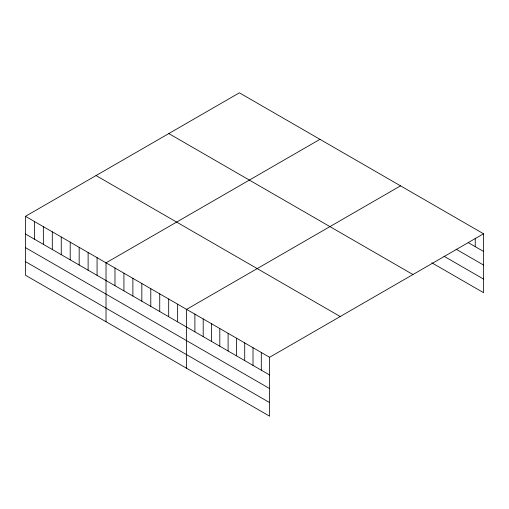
<?xml version="1.0" encoding="UTF-8"?>
<svg xmlns="http://www.w3.org/2000/svg" width="509" height="509" viewBox="0 0 509 509"><rect width="100%" height="100%" fill="white"/><g stroke="black" fill="none" stroke-linecap="round" stroke-linejoin="round"><path stroke-width="0.76" d="M25.45 216.325L269.611 357.293L269.611 416.19L25.45 275.229L25.45 216.325L239.389 92.81L483.55 233.771L483.55 292.675L431.823 262.809M319.964 139.326L106.025 262.841L106.025 321.745M400.532 185.849L186.599 309.364L186.599 368.261M269.611 357.293L483.55 233.771M468.223 242.602L483.55 251.446M456.089 249.2L483.55 265.055M443.956 256.212L483.55 279.072M168.791 133.568L412.952 274.536M96.048 175.567L340.209 316.528M25.45 234L269.611 374.968M25.45 247.603L269.611 388.571M25.45 261.62L269.611 402.587M475.247 238.206L475.247 246.655M261.308 352.495L261.308 370.17M253.011 347.704L253.011 365.379M244.708 342.913L244.708 360.588M236.405 338.116L236.405 355.791M228.102 333.325L228.102 351M219.805 328.534L219.805 346.209M211.502 323.743L211.502 341.418M203.199 318.946L203.199 336.621M194.896 314.155L194.896 331.83M177.641 304.191L177.641 321.866M168.689 299.025L168.689 316.7M159.737 293.858L159.737 311.533M150.785 288.686L150.785 306.361M141.833 283.519L141.833 301.194M132.881 278.353L132.881 296.022M123.929 273.18L123.929 290.855M114.977 268.014L114.977 285.689M97.073 257.675L97.073 275.35M88.121 252.509L88.121 270.184M79.169 247.336L79.169 265.011M70.21 242.169L70.21 259.844M61.258 237.003L61.258 254.672M52.306 231.83L52.306 249.505M43.354 226.664L43.354 244.339M34.402 221.491L34.402 239.166"/></g></svg>
